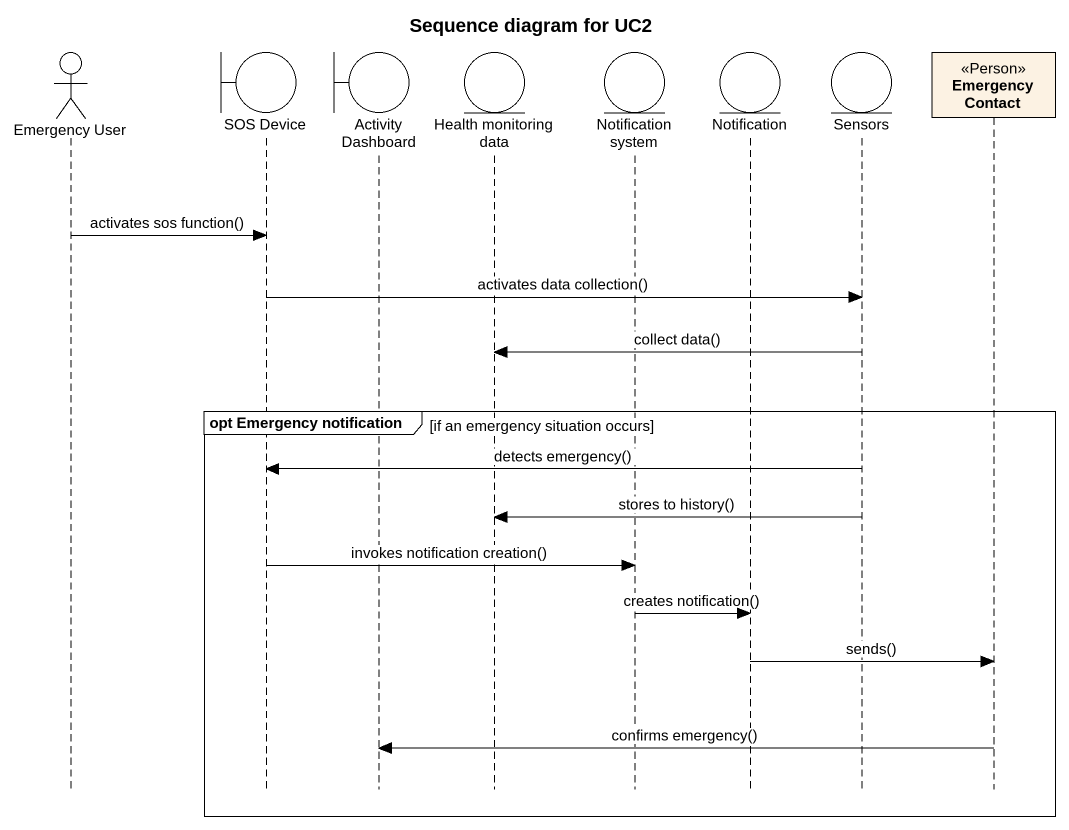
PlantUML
@startuml
title Sequence diagram for UC2
hide footbox
actor "Emergency User" as Emergency_User
boundary "SOS Device" as SOS_Device
boundary "Activity Dashboard" as Activity_Dashboard
entity "Health monitoring data" as Health_monitoring_data
entity "Notification system" as Notification_system
entity Notification
entity Sensors
participant "Emergency Contact" as Emergency_Contact <<Person>>

Emergency_User -> SOS_Device : activates sos function()
SOS_Device -> Sensors : activates data collection()
Sensors -> Health_monitoring_data : collect data()
group opt Emergency notification [if an emergency situation occurs]
  Sensors -> SOS_Device : detects emergency()
  Sensors -> Health_monitoring_data : stores to history()
  SOS_Device -> Notification_system : invokes notification creation()
  Notification_system -> Notification : creates notification()
  Notification -> Emergency_Contact : sends()
  Emergency_Contact -> Activity_Dashboard : confirms emergency()
end
@enduml
